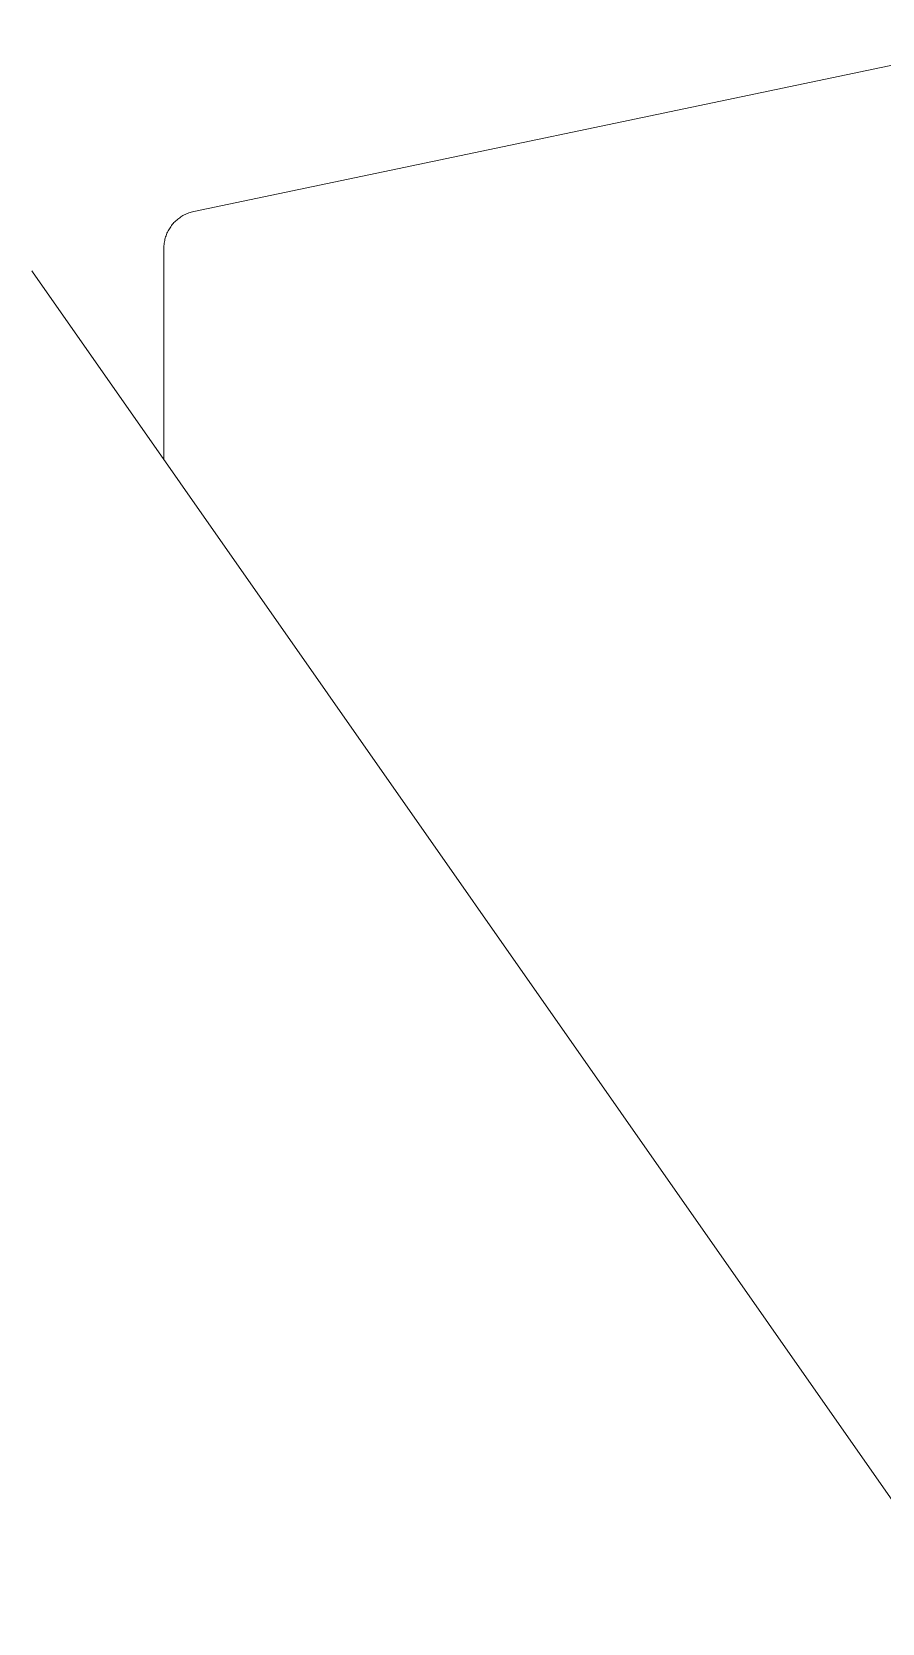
# Model space of a CAD drawing. Header units: millimetres. Extents: x -427 to 4679, y -324 to 2971.
# Drawn here: x 2691.2 to 2781.9, y 1442.7 to 1612.5 of the extents above; entities that cross this region are included whole.
import ezdxf

# ---------------------------------------------------------------- set-up
doc = ezdxf.new("R2010")
doc.units = ezdxf.units.MM
doc.layers.add('ZANO_R', color=7, linetype='Continuous', lineweight=0)

msp = doc.modelspace()

# ---------------------------------------------------------------- linework, layer by layer
at = {"layer": 'ZANO_R'}
for p, q in [((2708.47, 1593.36), (2799.99, 1612.54)), ((2707.1, 1592.79), (2707.21, 1592.86)), ((2707.21, 1592.86), (2707.33, 1592.93)), ((2707.33, 1592.93), (2707.45, 1593)), ((2707.45, 1593), (2707.57, 1593.06)), ((2707.57, 1593.06), (2707.7, 1593.12)), ((2707.7, 1593.12), (2707.82, 1593.17)), ((2707.82, 1593.17), (2707.95, 1593.22)), ((2707.95, 1593.22), (2708.08, 1593.26)), ((2708.08, 1593.26), (2708.21, 1593.3)), ((2708.21, 1593.3), (2708.34, 1593.33)), ((2708.34, 1593.33), (2708.47, 1593.36)), ((2705.62, 1591.04), (2705.68, 1591.17)), ((2705.68, 1591.17), (2705.74, 1591.29)), ((2705.74, 1591.29), (2705.81, 1591.41)), ((2705.81, 1591.41), (2705.88, 1591.53)), ((2705.88, 1591.53), (2705.95, 1591.64)), ((2705.95, 1591.64), (2706.02, 1591.75)), ((2706.02, 1591.75), (2706.11, 1591.86)), ((2706.11, 1591.86), (2706.19, 1591.97)), ((2706.19, 1591.97), (2706.28, 1592.08)), ((2706.28, 1592.08), (2706.37, 1592.18)), ((2706.37, 1592.18), (2706.46, 1592.27)), ((2706.46, 1592.27), (2706.56, 1592.37)), ((2706.56, 1592.37), (2706.66, 1592.46)), ((2706.66, 1592.46), (2706.77, 1592.55)), ((2706.77, 1592.55), (2706.87, 1592.63)), ((2706.87, 1592.63), (2706.98, 1592.71)), ((2706.98, 1592.71), (2707.1, 1592.79)), ((2705.29, 1589.45), (2705.3, 1589.59)), ((2705.29, 1566.89), (2705.29, 1589.45)), ((2705.3, 1589.72), (2705.32, 1589.86)), ((2705.3, 1589.59), (2705.3, 1589.72)), ((2705.32, 1589.86), (2705.33, 1589.99)), ((2705.33, 1589.99), (2705.35, 1590.13)), ((2705.35, 1590.13), (2705.38, 1590.26)), ((2705.38, 1590.26), (2705.41, 1590.4)), ((2705.41, 1590.4), (2705.44, 1590.53)), ((2705.44, 1590.53), (2705.48, 1590.66)), ((2705.48, 1590.66), (2705.52, 1590.79)), ((2705.52, 1590.79), (2705.57, 1590.91)), ((2705.57, 1590.91), (2705.62, 1591.04)), ((2691.2, 1587.03), (2691.28, 1586.92)), ((2691.28, 1586.92), (2856.91, 1350.23))]:
    msp.add_line(p, q, dxfattribs=at)

doc.saveas('drawing.dxf')
